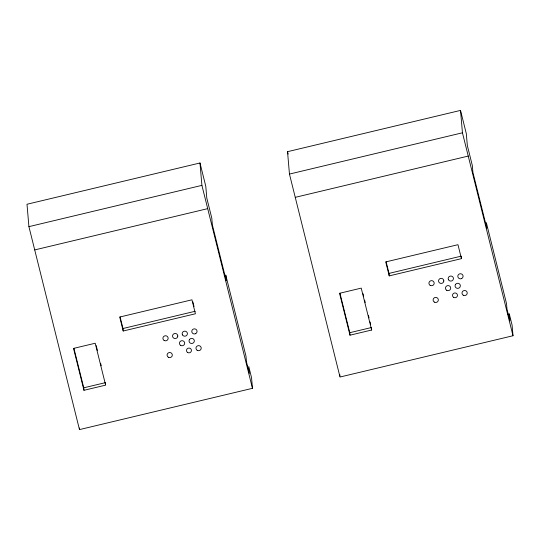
<?xml version="1.0" encoding="UTF-8"?>
<svg xmlns="http://www.w3.org/2000/svg" width="540" height="540" viewBox="0 0 540 540"><rect width="100%" height="100%" fill="white"/><g stroke="black" fill="none" stroke-linecap="round" stroke-linejoin="round"><path stroke-width="0.81" d="M123.201 331.007L119.725 317.041L191.943 299.808L195.419 313.774L123.201 331.007L122.992 328.516L195.203 311.263M389.225 275.886L389.016 273.402L461.228 256.142L461.444 258.653L389.225 275.886L385.749 261.92L457.967 244.694L461.444 258.653M225.801 275.191L226.28 280.787L212.369 224.93L211.781 218.086L206.793 198.072L205.781 186.253L199.982 162.979L27 204.255L28.917 226.645L79.481 429.597L252.464 388.321L251.559 377.75L248.771 366.579L249.359 373.417L246.463 361.78L245.984 356.184L225.801 275.191L224.255 275.555M509.308 314.003L512.096 325.175L513 335.745L340.018 377.021L289.454 174.069L287.537 151.679L460.519 110.403L466.317 133.677L467.33 145.496L472.318 165.51L472.905 172.355L486.824 228.211L486.338 222.615L506.52 303.608L506.999 309.204L509.895 320.848L509.308 314.003L507.668 314.395M28.917 226.645L201.906 185.369L199.982 162.979M289.454 174.069L462.443 132.793L460.519 110.403M34.715 249.919L207.704 208.643M295.252 197.343L468.241 156.067M83.97 390.305L73.535 348.408L95.202 343.244L105.638 385.135L83.97 390.305L83.761 387.815L105.422 382.651L105.57 384.305M371.52 328.361L371.662 330.021L349.994 335.192L349.785 332.701L371.446 327.53M462.443 132.793L513 335.745M386.113 261.765L389.016 273.402M363.022 293.693L363.623 296.109M364.628 300.139L365.229 302.555M368.435 315.448L369.043 317.864M370.042 321.894L370.649 324.31M371.662 330.021L361.226 288.124L339.559 293.294L349.994 335.192M339.95 293.227L349.785 332.701M287.537 151.679L288.137 154.082M201.906 185.369L252.464 388.321M192.888 301.968L194.042 306.612M120.089 316.879L122.992 328.516M96.194 345.587L97.396 350.42M100.609 363.312L101.21 365.729M73.926 348.34L83.761 387.815M339.809 374.585L339.944 376.211M79.34 427.97L79.481 429.597M189.452 339.62L189.175 340.227A2.626 2.538 -4.9 0 0 189.79 342.691L190.323 343.109A2.626 2.538 -4.9 0 0 193.928 342.245A2.626 2.538 -4.9 0 0 193.064 338.756A2.626 2.538 -4.9 0 0 189.452 339.62M455.476 284.499L455.2 285.107A2.626 2.538 -4.9 0 0 455.814 287.577L456.347 287.989A2.626 2.538 -4.9 0 0 459.952 287.132A2.626 2.538 -4.9 0 0 459.088 283.642A2.626 2.538 -4.9 0 0 455.476 284.499M195.413 333.747L194.751 333.923A2.626 2.538 -4.9 0 1 191.855 331.958A2.626 2.538 -4.9 0 1 193.637 328.982A2.626 2.538 -4.9 0 1 196.844 330.426L197.019 331.067A2.626 2.538 -4.9 0 1 195.413 333.747M461.437 278.633L460.775 278.809A2.626 2.538 -4.9 0 1 457.88 276.844A2.626 2.538 -4.9 0 1 459.662 273.868A2.626 2.538 -4.9 0 1 462.868 275.312L463.043 275.947A2.626 2.538 -4.9 0 1 461.437 278.633M448.511 279.815L448.261 279.194A2.626 2.538 -4.9 0 1 450.198 276.115A2.626 2.538 -4.9 0 1 453.364 277.978L453.438 278.633A2.626 2.538 -4.9 0 1 448.511 279.815M182.486 334.928L182.237 334.307A2.626 2.538 -4.9 0 1 184.174 331.236A2.626 2.538 -4.9 0 1 187.34 333.092L187.414 333.754A2.626 2.538 -4.9 0 1 182.486 334.928M443.806 280.935L443.738 280.274A2.626 2.538 -4.9 0 0 439.546 278.903A2.626 2.538 -4.9 0 0 440.012 283.163A2.626 2.538 -4.9 0 0 443.806 280.935M177.782 336.049L177.714 335.387A2.626 2.538 -4.9 0 0 173.522 334.024A2.626 2.538 -4.9 0 0 173.988 338.283A2.626 2.538 -4.9 0 0 177.782 336.049M434.363 302.11A2.626 2.538 -4.9 0 0 438.352 299.99A2.626 2.538 -4.9 0 0 434.477 297.716A2.626 2.538 -4.9 0 0 434.363 302.11M430.184 285.356A2.626 2.538 -4.9 0 0 434.18 283.23A2.626 2.538 -4.9 0 0 430.299 280.955A2.626 2.538 -4.9 0 0 430.184 285.356M446.715 290.291A2.626 2.538 -4.9 0 0 450.711 288.164A2.626 2.538 -4.9 0 0 446.83 285.89A2.626 2.538 -4.9 0 0 446.715 290.291M453.695 297.392A2.477 2.396 -4.9 0 0 457.461 295.394A2.477 2.396 -4.9 0 0 453.803 293.24A2.477 2.396 -4.9 0 0 453.695 297.392M463.246 295.218A2.626 2.538 -4.9 0 0 467.242 293.099A2.626 2.538 -4.9 0 0 463.361 290.817A2.626 2.538 -4.9 0 0 463.246 295.218M168.338 357.23A2.626 2.538 -4.9 0 0 172.328 355.104A2.626 2.538 -4.9 0 0 168.453 352.829A2.626 2.538 -4.9 0 0 168.338 357.23M164.16 340.47A2.626 2.538 -4.9 0 0 168.156 338.344A2.626 2.538 -4.9 0 0 164.275 336.069A2.626 2.538 -4.9 0 0 164.16 340.47M180.691 345.404A2.626 2.538 -4.9 0 0 184.687 343.278A2.626 2.538 -4.9 0 0 180.806 341.003A2.626 2.538 -4.9 0 0 180.691 345.404M187.67 352.512A2.477 2.396 -4.9 0 0 191.437 350.507A2.477 2.396 -4.9 0 0 187.778 348.361A2.477 2.396 -4.9 0 0 187.67 352.512M197.222 350.339A2.626 2.538 -4.9 0 0 201.218 348.212A2.626 2.538 -4.9 0 0 197.336 345.938A2.626 2.538 -4.9 0 0 197.222 350.339"/></g></svg>
